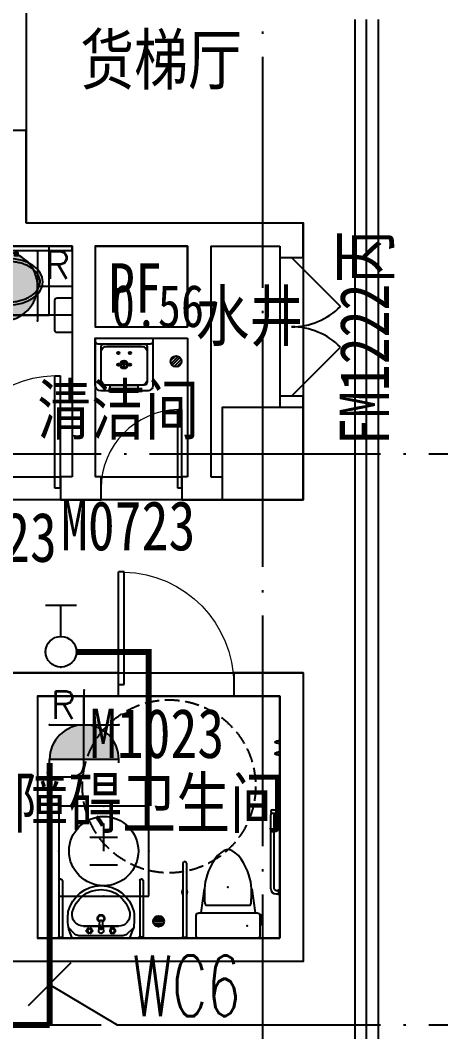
# Model space of a CAD drawing. Extents: x -233336 to 840473, y -28113 to 330904.
# Drawn here: x 102300 to 105943, y 11690 to 20457 of the extents above; entities that cross this region are included whole.
import ezdxf
from ezdxf.enums import TextEntityAlignment as Align
from ezdxf.xclip import XClip

# ---------------------------------------------------------------- set-up
doc = ezdxf.new("R2010")
doc.units = 0
doc.header["$LTSCALE"] = 1000
doc.header["$XCLIPFRAME"] = 2
for name, pattern in [('104-14# 核心筒$0$DASH', [0.35, 0.25, -0.1]), ('104-14# 核心筒$0$DOTE', [2.4200000000000004, 2, -0.2, 0.02, -0.2]), ('DASH', [0.35, 0.25, -0.1])]:
    doc.linetypes.add(name, pattern=pattern)
doc.layers.get('0').update_dxf_attribs({"linetype": 'CONTINUOUS'})
doc.layers.get('Defpoints').update_dxf_attribs({"linetype": 'CONTINUOUS'})
for name, color, linetype in [('104-14# 核心筒$0$02-TEXT_标注', 9, 'CONTINUOUS'), ('104-14# 核心筒$0$02-TEXT_门窗', 9, 'CONTINUOUS'), ('104-14# 核心筒$0$A-C_门', 8, 'CONTINUOUS'), ('104-14# 核心筒$0$A-I_卫-洁具', 8, 'CONTINUOUS'), ('104-14# 核心筒$0$A-TECH_水', 3, 'CONTINUOUS'), ('104-14# 核心筒$0$A-TECH_结构', 8, 'CONTINUOUS'), ('104-14# 核心筒$0$A_AXIS-轴线', 8, '104-14# 核心筒$0$DOTE'), ('104-14# 核心筒$0$A_STR-砌块墙', 7, 'CONTINUOUS'), ('104-14# 核心筒$0$A_STR-砼柱', 8, 'CONTINUOUS'), ('104-14# 核心筒$0$DOOR_FIRE', 8, 'CONTINUOUS'), ('104-14# 核心筒$0$DOOR_FIRE_TEXT', 7, 'CONTINUOUS'), ('CABLETRAY', 130, 'CONTINUOUS'), ('CABLETRAY_DOTE', 160, 'CONTINUOUS'), ('DIM-插座', 80, 'CONTINUOUS'), ('EQUIP-动力', 80, 'CONTINUOUS'), ('EQUIP-插座', 80, 'CONTINUOUS'), ('EQUIP-照明', 80, 'CONTINUOUS'), ('WIRE-动力', 50, 'CONTINUOUS'), ('WIRE-动力控制', 160, 'DASH'), ('WIRE-插座', 160, 'CONTINUOUS'), ('X-104 14#平面$0$02-TEXT_标注', 9, 'CONTINUOUS')]:
    doc.layers.add(name, color=color, linetype=linetype)
doc.layers.add('104-14# 核心筒$0$04-不打印_辅助线', color=8, linetype='CONTINUOUS', plot=False)
doc.styles.add('104-14# 核心筒$0$_TCH_SPACE', font='STXIHEI.TTF', dxfattribs={"width": 0.8, "height": 5})
doc.styles.add('104-14# 核心筒$0$_TCH_WINDOW', font='STXIHEI.TTF', dxfattribs={"width": 0.8, "height": 3.5})
doc.styles.add('104-14# 核心筒$0$Standard', font='STXIHEI.TTF', dxfattribs={"width": 0.8})
doc.styles.add('_TEL_DIM', font='ROMANS2', dxfattribs={"width": 0.8, "height": 3.5, "bigfont": 'HZDF2'})
doc.styles.get("Standard").update_dxf_attribs({"font": 'GBENOR', "bigfont": 'GBCBIG'})
doc.styles.add('X-104 14#平面$0$Standard', font='STXIHEI.TTF', dxfattribs={"width": 0.8})

# ---------------------------------------------------------------- blocks, each defined once
blk = doc.blocks.new('104-14# 核心筒$0$shshj')
for p, q in [((0, 0), (0, 15)), ((0, 15), (30, 10)), ((0, 0), (0, -15)), ((0, -15), (30, -10))]:
    blk.add_line(p, q)
blk.add_circle((30, 0), 10)
blk = doc.blocks.new('104-14# 核心筒$0$hgfd')
at = {"color": 8}
for p, q in [((3.335953806526959e-07, 266.5000000000036), (2.372253220528364e-07, 189.5000000000036)), ((-38.49999971458601, 228.000000048185), (38.50000028541399, 227.9999999518077))]:
    blk.add_line(p, q, dxfattribs=at)
for points in [[(250, -3.504792402964085e-07), (-249.9999999999927, 3.504792402964085e-07), (-249.9999994917889, 406.0000003504792, -0.4142135623732199), (-199.9999994292011, 456.0000002878987), (-119.9999994292084, 456.0000001877597), (-119.9999994166865, 466.000000187767), (120.0000005833208, 465.9999998122548), (120.0000005708062, 455.9999998122548), (200.000000570777, 455.9999997121158, -0.414213562372991), (250.0000005081893, 405.9999996495353)], [(175.000000062566, 49.99999974339516), (-174.9999999374049, 50.00000025659756, -0.4142135623730927), (-199.9999999061183, 75.00000028789145), (-199.9999995230974, 381.0000002878987, -0.414213562373095), (-174.9999994917962, 406.0000002565976), (175.0000005082111, 405.9999997434024, -0.4142135623731322), (200.0000004769245, 380.9999997121085), (200.0000000938744, 74.99999971210127, -0.4142135623730573)], [(250, -3.504792402964085e-07), (-249.9999999999927, 3.504792402964085e-07), (-249.9999999686988, 25.00000035048652, -0.4142135623730971), (-224.9999999373977, 50.00000031918535), (225.0000000625878, 49.99999968082193, -0.4142135623730932), (250.0000000313012, 24.99999964952804)]]:
    blk.add_lwpolyline(points, format="xyb", close=True)
blk.add_lwpolyline([(120.0000005708062, 455.9999998122548), (200.000000570777, 455.9999997121158, -0.414213562373095), (250.0000005081893, 405.9999996495353), (250, -3.504792402964085e-07), (-249.9999999999927, 3.504792402964085e-07), (-249.9999994917889, 406.0000003504792, -0.4142135623730929), (-199.9999994292011, 456.0000002878987), (-119.9999994292084, 456.0000001877597)], format="xyb")
blk.add_lwpolyline([(120.0000005082184, 405.9999998122476), (-119.9999994917889, 406.0000001877524), (-119.9999994166865, 466.000000187767), (120.0000005833208, 465.9999998122548)], close=True)
blk.add_lwpolyline([(150.0000000876389, 69.99999977469633), (-149.9999999123756, 70.00000022531094, -0.4142135623730976), (-199.9999998497879, 120.0000002878915), (-199.9999995543913, 356.0000002878842, -0.414213562373095), (-149.9999994918035, 406.0000002253037), (150.0000005081965, 405.9999997746963, -0.414213562373095), (200.0000004456087, 355.9999997121085), (200.0000001502194, 119.9999997121231, -0.4142135623731096)], format="xyb", close=True, dxfattribs=at)
for centre, radius in [((2.854139893315732e-07, 228.0000000000036), 35), ((-49.99999971457146, 228.0000000625914), 10), ((50.00000028542127, 227.9999999374159), 10), ((-49.99999983975431, 128.0000000625841), 10), ((50.00000016025297, 127.9999999374159), 10)]:
    blk.add_circle(centre, radius)
blk.add_circle((2.854139893315732e-07, 228.0000000000036), 25, dxfattribs=at)
blk = doc.blocks.new('104-14# 核心筒$0$meae')
for p, q in [((-215.039999999979, 0), (-243.7679999999818, 0)), ((-210, 5.039999999979045), (-210, 32.76000000000931)), ((-176.7359999999753, 0), (-204.9599999999627, 0)), ((-99.54815868195146, 8), (21.68149024352897, 14.3899337600451)), ((-99.54815868195146, -7.999999999941792), (-99.54815868195146, 8)), ((21.68149024352897, -14.3899337601033), (21.68149024352897, 14.3899337600451)), ((-210, -32.25599999999395), (-210, -5.039999999979045)), ((-99.54815868195146, -8.000000000058208), (21.68149024352897, -14.3899337601033))]:
    blk.add_line(p, q)
at = {"const_width": 0.8399999999999999}
blk.add_lwpolyline([(-209.5800000000163, -0.1400000000139698, -0.9999999999999999), (-210.4199999999837, -0.1400000000139698, -0.9999999999999999)], format="xyb", close=True, dxfattribs=at)
for points in [[(17.19145484233741, 81.35012003820157), (40, 81.35012003820157), (39.99999999994179, 51.35012003820157), (17.1914548422792, 51.35012003820157)], [(21.68149024352897, 21.35012003820157), (40, 21.35012003820157), (40, -21.35012003820157), (21.68149024352897, -21.35012003820157)], [(17.19145484233741, -81.35012003820157), (40, -81.35012003820157), (39.99999999994179, -51.35012003820157), (17.1914548422792, -51.35012003820157)]]:
    blk.add_lwpolyline(points, close=True)
blk.add_circle((-210, 0), 25.2)
blk.add_ellipse((-210, 0), major_axis=(0, -296.8388870928175), ratio=0.6737661697857759)
at = {"color": 8}
blk.add_open_spline([(-210, -271.838887092832), (-201.6286662275088, -271.838887092832), (-193.2556980797672, -270.8834744876949), (-176.5567826171755, -267.0318226981908), (-168.2292954665609, -264.1331208487391), (-151.7464247078751, -256.3412992825033), (-143.592075161112, -251.4461166422116), (-127.6688291439204, -239.6628589069005), (-119.9016611408442, -232.7743547918508), (-105.0053654383519, -217.100718463771), (-97.87740360945463, -208.3160983382841), (-84.50442564953119, -189.0367220979533), (-78.25994529254967, -178.5426552897552), (-66.86596525227651, -156.1005802754662), (-61.71665413689334, -144.1531549534993), (-52.68240508378949, -119.1104159536771), (-48.79751711455174, -106.0155586157343), (-42.41598126577446, -79.01830609660828), (-39.91934085072717, -65.11628590768669), (-36.39207964838715, -36.86706837144447), (-35.3614577781409, -22.5202054088586), (-34.79793056182098, 6.244822261855006), (-35.26502483320655, 20.66266644134885), (-37.68259151588427, 49.19399507466005), (-39.63306519814068, 63.30715293157846), (-44.95700291811954, 90.86129060061648), (-48.33046480413759, 104.3019146881416), (-56.39392556494568, 130.1611448710319), (-61.0838973345235, 142.5793309712317), (-71.62818411248736, 166.0733063118532), (-77.48238030000357, 177.1485642623738), (-90.15903716551838, 197.6798496269621), (-96.98112566315103, 207.1352148510632), (-111.3602107425686, 224.2113378457143), (-118.9163064261083, 231.8314545630128), (-134.510733252624, 245.1036245926516), (-142.547481424408, 250.7556368449004), (-158.868371842138, 260.0530890176306), (-167.1509793659789, 263.6999722997425), (-183.7976203592261, 269.0257272459567), (-192.162095878215, 270.7072330619558), (-208.8995512870024, 272.153067119536), (-217.2755150526064, 271.9185741905239), (-234.0031495776493, 269.526916392555), (-242.3573442720808, 267.3679324407713), (-258.9526960913208, 261.0731867576833), (-267.1936322519905, 256.9349128940958), (-283.3781850557425, 246.65468100406), (-291.3201072766096, 240.5117016318836), (-306.6623222918133, 226.2813428560039), (-314.0611830068519, 218.1942343084957), (-328.0653621423407, 200.2301868745126), (-334.6699371464783, 190.353927289194), (-346.859358667396, 169.044026111078), (-352.4439172392595, 157.6110181525), (-362.4072642970132, 133.476927122334), (-366.7859668953461, 120.7763437553076), (-374.1964356524404, 94.43610308453208), (-377.2281845823745, 80.79684587812517), (-381.8495765395346, 52.93462008907227), (-383.4392193020904, 38.71199739631265), (-385.1273327118251, 10.0537408667733), (-385.225804392132, -4.381569712015335), (-383.9285565786413, -33.08909023553133), (-382.5328362500295, -47.36097819061251), (-378.2902226594742, -75.36972922243876), (-375.4433290168527, -89.10625087702647), (-368.3874579074909, -115.6863969620317), (-364.1784936326439, -128.529630749661), (-354.5335200406262, -152.9902308470919), (-349.097582319926, -164.6071133053629), (-337.1786070214584, -186.3198765731067), (-330.6958189697471, -196.415140855941), (-316.9037533847149, -214.843760280055), (-309.5951420506462, -223.1764269854757), (-294.4000191528467, -237.9131964488188), (-286.5148495539906, -244.3169298697612), (-270.41386736813, -255.1213227973203), (-262.1997869724291, -259.5227866767091), (-245.6385630253353, -266.3373192788567), (-237.2919559226721, -268.7527736420161), (-222.6272707111784, -271.2949484957498), (-216.3134306632564, -271.838887092832), (-210, -271.838887092832)], degree=3, knots=[0, 0, 0, 0, 0.1541728099079682, 0.1541728099079682, 0.3083456198159364, 0.3083456198159364, 0.4625184297239047, 0.4625184297239047, 0.6166912396318729, 0.6166912396318729, 0.7708640495398411, 0.7708640495398411, 0.9250368594478093, 0.9250368594478093, 1.079209669355778, 1.079209669355778, 1.233382479263746, 1.233382479263746, 1.387555289171714, 1.387555289171714, 1.541728099079682, 1.541728099079682, 1.69590090898765, 1.69590090898765, 1.850073718895619, 1.850073718895619, 2.004246528803587, 2.004246528803587, 2.158419338711555, 2.158419338711555, 2.312592148619523, 2.312592148619523, 2.466764958527492, 2.466764958527492, 2.62093776843546, 2.62093776843546, 2.775110578343428, 2.775110578343428, 2.929283388251396, 2.929283388251396, 3.083456198159364, 3.083456198159364, 3.237629008067333, 3.237629008067333, 3.391801817975301, 3.391801817975301, 3.545974627883269, 3.545974627883269, 3.700147437791237, 3.700147437791237, 3.854320247699206, 3.854320247699206, 4.008493057607174, 4.008493057607174, 4.162665867515142, 4.162665867515142, 4.31683867742311, 4.31683867742311, 4.471011487331078, 4.471011487331078, 4.625184297239047, 4.625184297239047, 4.779357107147015, 4.779357107147015, 4.933529917054983, 4.933529917054983, 5.087702726962951, 5.087702726962951, 5.24187553687092, 5.24187553687092, 5.396048346778888, 5.396048346778888, 5.550221156686856, 5.550221156686856, 5.704393966594824, 5.704393966594824, 5.858566776502792, 5.858566776502792, 6.012739586410761, 6.012739586410761, 6.166912396318729, 6.166912396318729, 6.283185307179586, 6.283185307179586, 6.283185307179586, 6.283185307179586], dxfattribs=at)
at = {"layer": '104-14# 核心筒$0$04-不打印_辅助线'}
blk.add_lwpolyline([(-499.9999999998836, -349.9999999999418), (-499.9999999998836, 350.0000000000582), (100.0000000001164, 350.0000000000582), (100.0000000001164, -349.9999999999418)], close=True, dxfattribs=at)
blk = doc.blocks.new('104-14# 核心筒$0$残疾人洗脸盆')
for p, q in [((-250.3694947081385, 5.963374860584736e-08), (-279.821335846791, -78.53824297699612)), ((-250.3694947081385, 5.963374860584736e-08), (250.3694947082549, 5.957554094493389e-08)), ((250.3694947082549, 5.957554094493389e-08), (279.8213358469075, -78.53824297708343)), ((-375.000000089407, -10.00000286102295), (-375.0000003278255, -9.775161743164062e-06)), ((-375.000000089407, -10.00000286102295), (-324.999999910593, -10.00000077486038)), ((-364.9999721944332, -500.0007357597351), (-365.0000001490116, -10.00000250339508)), ((-334.9999723136425, -500.0016629695892), (-334.9999997913837, -10.00000125169754)), ((-324.999999910593, -10.00000077486038), (-325.0000004470348, -7.748603820800781e-07)), ((-226.6628508922877, -37.45166452028207), (-282.5865114113549, -94.23949161371274)), ((188.9289029218489, -22.53490066135419), (-191.0374871486565, -22.53490066129598)), ((223.1441430889536, -36.07509621451027), (281.1944581537973, -90.55167670789524)), ((324.9999999107094, -10.00000077486038), (325.0000004471513, -7.748603820800781e-07)), ((375.0000000895234, -10.00000286102295), (324.9999999107094, -10.00000077486038)), ((334.9999723137589, -500.0016629695892), (334.9999997915002, -10.00000125169754)), ((364.9999721945496, -500.0007357597351), (365.000000149128, -10.00000250339508)), ((375.0000000895234, -10.00000286102295), (375.000000327942, -9.775161743164062e-06)), ((-151.1375109386863, -105.2484919499548), (-17.57351148093585, -105.248491950013)), ((-15.46037506544963, -105.248491950013), (-151.1375109386863, -105.2484919499548)), ((15.46037506498396, -105.248491950013), (150.7582734408788, -105.248491950013)), ((150.7582734408788, -105.248491950013), (15.742684415658, -105.248491950013))]:
    blk.add_line(p, q)
at = {"color": 8}
for points in [[(-107.9173216939671, -88.71320337589714), (-104.0954300422454, -85.4268261876714, 0.09925870585575888), (-95.90456995554268, -85.4268261876714), (-92.08267830405384, -88.71320337592624, 0.1010205144336436), (-83.42242426623125, -83.71320337595535), (-84.35756457189564, -78.76015952092712, 0.09925870585575843), (-80.26213452860247, -71.66666660713963), (-75.50510257121641, -69.99999994042446, 0.1010205144336439), (-75.50510257121641, -59.99999994042446), (-80.26213452848606, -58.33333327362197, 0.09925870585575902), (-84.35756457177922, -51.23984035968897), (-83.42242426623125, -46.28679650489357, 0.1010205144336439), (-92.08267830393743, -41.28679650489357), (-95.9045699556591, -44.57317369311932, 0.09925870585575877), (-104.0954300422454, -44.57317369317752), (-107.9173216939671, -41.28679650486447, 0.1010205144336438), (-116.5775757319061, -46.28679650492268), (-115.6424354262417, -51.23984035965987, 0.09925870585575888), (-119.7378654696513, -58.33333327368018), (-124.4948974269209, -59.99999994042446, 0.1010205144336438), (-124.4948974268045, -69.99999994039536), (-119.7378654695349, -71.66666660716874, 0.09925870585575888), (-115.6424354262417, -78.76015952115995), (-116.5775757320225, -83.71320337589714, 0.1010205144336439)], [(107.9173216959462, -88.71320337595535), (104.0954300442245, -85.4268261876714, -0.09925870585575888), (95.90456995763816, -85.4268261876714), (92.0826783060329, -88.71320337595535, -0.1010205144336436), (83.4224242682103, -83.71320337595535), (84.3575645738747, -78.76015952092712, -0.09925870585575843), (80.26213453046512, -71.66666660719784), (75.50510257319547, -69.99999994042446, -0.1010205144336439), (75.50510257331189, -59.99999994042446), (80.26213453058153, -58.33333327368018, -0.09925870585575902), (84.3575645738747, -51.23984035968897), (83.4224242682103, -46.28679650489357, -0.1010205144336439), (92.0826783060329, -41.28679650492268), (95.90456995752174, -44.57317369314842, -0.09925870585575877), (104.0954300443409, -44.57317369317752), (107.9173216959462, -41.28679650489357, -0.1010205144336438), (116.5775757340016, -46.28679650489357), (115.6424354282208, -51.23984035971807, -0.09925870585575888), (119.7378654715139, -58.33333327368018), (124.4948974289, -59.99999994045356, -0.1010205144336438), (124.4948974287836, -69.99999994042446), (119.7378654716304, -71.66666660716874, -0.09925870585575888), (115.6424354282208, -78.76015952115995), (116.5775757340016, -83.71320337592624, -0.1010205144336439)]]:
    blk.add_lwpolyline(points, format="xyb", close=True, dxfattribs=at)
blk.add_lwpolyline([(-20.00000000023283, -61.80376527601038), (-10.93632519524544, -148.5441634844174, 0.3840377591063864), (-0.9904750230489299, -157.5049020389852), (0.9904750225832686, -157.5049020389852, 0.3840377591063865), (10.93632519477978, -148.5441634844174), (19.99999999976717, -61.80376527601038, 0.9999999999998179)], format="xyb", close=True)
blk.add_lwpolyline([(4.499999999767169, -109.3037652760104), (-4.500000000232831, -109.3037652759813), (-4.500000000116415, -79.30376527601038), (4.499999999767169, -79.30376527601038)], close=True)
for centre in [(-99.99999999906868, -64.99999994039536, 6.17052352185754e-07), (100.0000000009313, -64.99999994040991, 6.17052352185754e-07)]:
    blk.add_circle(centre, 16.6666666666665)
for centre, radius, start, end in [((171.1100392743247, -166.0467051142332), 459.3439191007008, 169.0175971483488, 188.1749601966289), ((-191.0374871487729, -72.53490066131053), 50, 90.0000000066701, 135.4392819926412), ((188.9289029217325, -72.53490066135419), 50, 46.81904162607925, 90.0000000066701), ((-171.1100392747903, -166.0467051142332), 459.3439191007008, 351.8250398033711, 10.98240285165116), ((-151.1375109388027, -205.2484919499402), 100, 90.0000000066701, 190.560233084289), ((-2.328306436538696e-10, -172.4645476159494, 6.169127397233698e-07), 31.60961419936899, 111.3597083009184, 68.64029169908157), ((150.7582734408788, -205.2484919499693), 100, 349.4397669130993, 90.0000000066701), ((-0.1896187487291172, -166.6839508821577), 290.6643868932777, 192.8573202170934, 347.1426797760326), ((-0.1896187487291172, -166.6839508821577), 255.6643868932777, 192.8573202170934, 347.1426797760326), ((-349.9999721944332, -500.0000101923943), 14.99999998312334, 180.0000034150946, 3.415094585006371e-06), ((349.9999721945496, -500.0000101923943), 14.99999998312334, 179.9999965849054, 359.9999965849054)]:
    blk.add_arc(centre, radius, start, end)
at = {"color": 8, "lineweight": 13}
blk.add_arc((-2.328306436538696e-10, -172.4645476159494, 6.169127397233698e-07), 22.97515901426823, 117.3868633509965, 62.61313664900355, dxfattribs=at)
blk = doc.blocks.new('104-14# 核心筒$0$残疾人扶手1')
for p, q in [((-700, -9.99999475479126), (-700.0000001192093, 5.424022674560547e-06)), ((-1.788139343261719e-07, -10), (0, 0)), ((-750.0000001192093, -9.999994456768036), (-750, -1.549720764160156e-06)), ((-750.0000001192093, -9.999994456768036), (-700, -9.99999475479126)), ((-740, -65.00071978569031), (-740.0000000596046, -9.99999463558197)), ((-710.0000001192093, -65.00164842605591), (-710.0000000596046, -9.999994695186615)), ((-54.99999988079071, -50.00000697374344), (-695.0000002384186, -49.99999493360519)), ((-54.99999988079071, -80.00000703334808), (-695.0000002384186, -79.9999949336052)), ((-50, -9.999999940395355), (-50, -1.192092895507812e-07)), ((-1.788139343261719e-07, -10), (-50, -9.999999940395355)), ((-40.00000005960464, -35.00000029802322), (-40, -10.00000005960464)), ((-10.00000005960464, -35.00000041723251), (-10, -10.00000005960464))]:
    blk.add_line(p, q)
for centre, radius, start, end in [((-725, -64.9999949336052), 14.99999998312334, 180, 0), ((-695, -34.99999493360519), 45.00000000000363, 244.4712198360607, 270), ((-695, -34.99999493360519), 15, 180, 270), ((-55, -35.00000023841858), 15, 270, 0), ((-55, -35.00000023841858), 45.00000000000363, 270, 0)]:
    blk.add_arc(centre, radius, start, end)
blk = doc.blocks.new('104-14# 核心筒$0$残疾人扶手2')
for p, q in [((-10.00000113248825, -49.99999988079071), (-10.00000011920929, 3.576278686523438e-07)), ((-10.00000011920929, 3.576278686523438e-07), (-5.960464477539062e-08, 0)), ((-650.0016621351242, -9.999985933303833), (-10.00000029802322, -9.999999582767487)), ((-650.0007342100143, -39.99998587369919), (-10.00000101327896, -39.99999994039536)), ((-10.00000113248825, -49.99999988079071), (-8.046627044677734e-06, -49.99999994039536))]:
    blk.add_line(p, q)
for centre, radius, start, end in [((-400.0000005364418, -24.99999982118607, -9.52677845565972e-09), 25, 36.86992769834287, 143.1300702524336), ((-650.0000090003014, -24.99998587369919), 14.99999998312334, 90, 270), ((-400.0000005364418, -24.99999982118607, -9.52677845565972e-09), 25, 216.8698662268071, 323.1301310407838)]:
    blk.add_arc(centre, radius, start, end)
blk = doc.blocks.new('104-14# 核心筒$0$$DorLib2D$00000116')
at = {"color": 0}
for p, q in [((-0.4999999999999929, 7.105427357601002e-15), (-0.146446609406766, 0.353553390593234)), ((0.5000000000000071, 7.105427357601002e-15), (0.1464466094067731, 0.353553390593234))]:
    blk.add_line(p, q, dxfattribs=at)
for centre, radius, start, end in [((-0.4999999999984652, 4.831690603168681e-13), 0.4999999999984674, 0, 45), ((0.4999999999977511, 9.059419880941277e-13), 0.4999999999976598, 135, 180)]:
    blk.add_arc(centre, radius, start, end, dxfattribs=at)
blk = doc.blocks.new('104-14# 核心筒$0$$DorLib2D$00000001')
for p, q in [((0.45, 0.9750000000000001), (0.5000000000000002, 0.9750000000000001)), ((0.45, 0), (0.45, 0.9750000000000001)), ((0.5, 0), (0.5, 0.9750000000000001)), ((0.5, 0), (0.45, 0))]:
    blk.add_line(p, q)
at = {"lineweight": 13}
blk.add_arc((0.475, 0), 0.975, 91.4692835813538, 180, dxfattribs=at)
blk = doc.blocks.new('_FZHK')
blk.add_lwpolyline([(-0.5, -0.5), (0.5, -0.5), (0.5, 0.5), (-0.5, 0.5)], close=True)
blk = doc.blocks.new('104-14# 核心筒$0$$lvtry$00000206')
at = {"color": 0}
for points in [[(-253.1586206892098, -220.1379310350967, -0.4142135623730712), (-275.1724137927231, -198.1241379316962), (-275.1724137931524, -22.01379310411357, -0.4142135623730969), (-253.1586206897482, -6.075424607843161e-10), (253.1586206897482, 6.075424607843161e-10, -0.4142135623730968), (275.1724137932615, -22.01379310279299), (275.1724137936544, -198.1241379304192, -0.4142135623730948), (253.1586206902648, -220.1379310339253)], [(180.5908272124798, -286.179310344447), (-180.5908272111119, -286.1793103453274, 0.3921902063767687), (-200.5334385187525, -304.6652911147285), (-202.1296318132227, -325.6902964781257), (-204.2054575938018, -363.4733775595741), (-204.9042146639986, -397.5510874802058), (-204.0042523218945, -428.9968104800464), (-201.2839198656002, -458.883930799173), (-196.5215665931319, -488.2858326775895), (-189.495541802542, -518.275900355311), (-179.9841947919194, -549.9275180723926), (-167.7896566277923, -583.8818833277764), (-152.8091854504164, -619.0514466564127), (-134.9638211685742, -653.9164718520988), (-114.1746036909681, -686.9572227086828), (-90.36257292639493, -716.653963019995), (-63.44876878356445, -741.4869565798836), (-33.35423117123719, -759.936467182215), (-12.05916211973818, -766.6697659728925, 0.1543297930855512), (12.05916212357988, -766.6697659728416), (33.35423117486789, -759.9364671820731), (63.44876878710056, -741.4869565795852), (90.36257292980008, -716.6539630195839), (114.1746036942495, -686.9572227081408), (134.963821171681, -653.9164718514439), (152.8091854533559, -619.0514466556924), (167.7896566305571, -583.8818833269979), (179.9841947945533, -549.927518071534), (189.4955418050085, -518.2759003543979), (196.5215665954311, -488.2858326766291), (201.2839198677902, -458.8839307982053), (204.004252323939, -428.9968104790823), (204.9042146658903, -397.5510874792344), (204.2054575955044, -363.4733775586028), (202.1296318147797, -325.6902964771652), (200.5334385202004, -304.6652911137498, 0.3921902063767083)]]:
    blk.add_lwpolyline(points, format="xyb", close=True, dxfattribs=at)
blk.add_lwpolyline([(-275.1724137929123, -120.4601474443079), (-297.2474527990416, -120.4601474443079), (-297.2474527990416, -199.7591355655677), (-275.1724137929123, -199.7591355655677)], close=True, dxfattribs=at)
for points in [[(-205.4944709448246, -428.0882621399942), (-234.9732713215199, -220.137931035053)], [(205.4944709468618, -428.0882621390156), (234.973271322553, -220.1379310339689)]]:
    blk.add_lwpolyline(points, dxfattribs=at)
for p in [(-166.096340773991, -109.4306979113826), (0.893957551845233, -443.133884867515)]:
    blk.add_point(p, dxfattribs=at)
blk = doc.blocks.new('104-14# 核心筒$0$$TwtSys$00000141')
for p, q in [((-94.19606303561523, 7.672111694559135), (-10.08309029082739, 91.78508443935061)), ((-94.19606303561523, 7.672111694559135), (-10.08309029082739, 91.78508443935061)), ((-87.21916889109707, -35.05448014085778), (35.05448014085778, 87.21916889110071)), ((-87.21916889109707, -35.05448014085778), (35.05448014085778, 87.21916889110071)), ((-66.46803743153214, -66.46803743153941), (66.46803743153214, 66.46803743153214)), ((-66.46803743153214, -66.46803743153578), (66.46803743153214, 66.46803743153214)), ((-32.35611368903483, -87.061266563549), (87.58274635417911, 32.87759347966494)), ((-32.35611368903483, -87.061266563549), (87.58274635417911, 32.87759347966858)), ((11.43110768805855, -92.25951895252001), (92.2594807012465, -11.43114593933933)), ((11.43110768805855, -92.25951895252001), (92.2594807012465, -11.43114593933933))]:
    blk.add_line(p, q)
blk.add_circle((0, 0), 94)
blk.add_circle((0, 0), 94)
blk = doc.blocks.new('104-14# 核心筒')
blk.add_lwpolyline([(103749.9999999998, 18500.00020159484), (102949.9999999999, 18500.00020159484), (102949.9999999999, 17800.00020197267), (103749.9999999998, 17800.00020197267)], close=True)
at = {"layer": '104-14# 核心筒$0$04-不打印_辅助线'}
blk.add_lwpolyline([(104549.9999999999, 12500.00000004761), (104549.9999999999, 14600.00000004761), (102449.9999999999, 14600.00000004761), (102449.9999999999, 12500.00000004761)], close=True, dxfattribs=at)
at = {"layer": '104-14# 核心筒$0$A-C_门'}
for p, q in [((101649.9999999996, 16499.99999999581), (102649.9999999996, 16499.99999999581)), ((103000, 16499.99999999581), (103700, 16499.99999999581)), ((103149.9999999999, 14599.99999999579), (104149.9999999999, 14599.99999999576))]:
    blk.add_line(p, q, dxfattribs=at)
at = {"layer": '104-14# 核心筒$0$A-I_卫-洁具', "ltscale": 0.1}
for points in [[(99550.00029706035, 18500.00020159339), (102750, 18500.00020159467), (102750, 17900.00020159467), (99550.00029706035, 17900.00020159339)], [(99550.00029706059, 18460.00020159528), (102750.0000000004, 18460.00020159534), (102750.0000000004, 18500.00020159534), (99550.00029706059, 18500.00020159528)]]:
    blk.add_lwpolyline(points, close=True, dxfattribs=at)
for points in [[(102750, 18050.00020159467), (102750, 17750.00020159467), (102620, 17750.00020159467, -0.414213562373095), (102600, 17770.00020159467), (102600, 18030.00020159467, -0.414213562373095), (102620, 18050.00020159467)], [(102450, 14600.00000004767), (102450, 13900.00000004767), (102750, 13900.00000004767, 0.414213562373095), (102850, 14000.00000004767), (102850, 14600.00000004767)]]:
    blk.add_lwpolyline(points, format="xyb", close=True, dxfattribs=at)
at = {"layer": '104-14# 核心筒$0$A-I_卫-洁具', "linetype": '104-14# 核心筒$0$DASH', "ltscale": 0.5}
blk.add_circle((103588.9127797395, 13816.86180022283), 750, dxfattribs=at)
at = {"layer": '104-14# 核心筒$0$A-TECH_结构'}
blk.add_lwpolyline([(102949.9999999999, 17800.00020197255), (103749.9999999998, 17800.00020197255), (103749.9999999998, 18500.00020159484), (102949.9999999999, 18500.00020159484)], close=True, dxfattribs=at)
at = {"layer": '104-14# 核心筒$0$A_AXIS-轴线'}
for p, q in [((104400, 54018.37846733601), (104400, -8545.12396972545)), ((-24838.9698462474, 16700), (120259.921909796, 16700)), ((-24838.9698462474, 11750), (120259.921909796, 11750))]:
    blk.add_line(p, q, dxfattribs=at)
at = {"layer": '104-14# 核心筒$0$A_STR-砌块墙'}
for p, q in [((102350.0000000002, 19500.00020159475), (102150.0000000001, 19500.00020159476)), ((102350.0000000002, 18700.00020159493), (102350.0000000002, 19500.00020159475)), ((102350.0000000002, 18700.00020159493), (102849.9999999999, 18700.00020159484)), ((102849.9999999999, 18700.00020159484), (103848.5188471715, 18700.00020159478)), ((103848.5188471715, 18700.00020159478), (104750, 18700.00020159485)), ((104750.0000000001, 18400.00020159453), (104750, 18700.00020159485)), ((102250.0000000002, 18500.00020159484), (102750, 18500.00020159486)), ((102750, 18500.00020159486), (102749.9999999999, 17750.00020197267)), ((102950, 18500.00020159473), (102950, 17800.0002019725)), ((102950, 18500.00020159473), (103750.0000000001, 18500.00020159469)), ((103750.0000000001, 18500.00020159469), (103750.0000000001, 17800.0002019725)), ((103950.0000000001, 18500.00020159475), (103950, 17750.00020197267)), ((103950.0000000001, 18500.00020159475), (104550, 18500.00020159475)), ((104550, 18500.00020159475), (104549.9999999999, 18400.00020159453)), ((104549.9999999999, 18400.00020159453), (104750.0000000001, 18400.00020159453)), ((102950, 17800.0002019725), (103750.0000000001, 17800.0002019725)), ((102749.9999999999, 17750.00020197267), (102750, 16499.99999999578)), ((103950, 17750.00020197267), (103950, 16499.99999999582)), ((102950, 17700.00020197266), (103749.9999999999, 17700.00020197266)), ((102950, 17700.00020197266), (102950, 16499.9999999957)), ((103749.9999999999, 17700.00020197266), (103749.9999999999, 16499.9999999957)), ((104750.0000000001, 17200.00020159453), (104549.9999999999, 17200.00020159453)), ((104549.9999999999, 17200.00020159453), (104549.9999999997, 17100)), ((104750.0000000002, 17100), (104750.0000000001, 17200.00020159453)), ((102750, 16499.99999999578), (102649.9999999997, 16499.99999999581)), ((102649.9999999997, 16499.99999999581), (102649.9999999997, 16299.99999999586)), ((103000.0000000003, 16499.99999999555), (102950, 16499.9999999957)), ((103000.0000000003, 16299.99999999595), (103000.0000000003, 16499.99999999555)), ((103749.9999999999, 16499.9999999957), (103700, 16499.99999999555)), ((103700, 16499.99999999555), (103700, 16299.99999999595)), ((103950, 16499.99999999582), (104050, 16499.99999999602)), ((102649.9999999997, 16299.99999999586), (102849.9999999999, 16299.99999999581)), ((102849.9999999999, 16299.99999999581), (103000.0000000003, 16299.99999999595)), ((103700, 16299.99999999595), (103850, 16299.99999999581)), ((103850, 16299.99999999581), (104050, 16299.9999999959)), ((102349.9999999999, 14799.99999999581), (101250.0000000008, 14799.99999999582)), ((103149.9999999999, 14799.99999999574), (102349.9999999999, 14799.99999999581)), ((103149.9999999999, 14599.99999999573), (103149.9999999999, 14799.99999999574)), ((104750, 14799.99999999567), (104149.9999999999, 14799.99999999568)), ((104149.9999999999, 14799.99999999568), (104149.9999999999, 14599.9999999957)), ((104750, 14799.99999999567), (104750, 12300.00000004648)), ((102449.9999999999, 14599.99999999573), (102449.9999999999, 12500.00000006114)), ((102449.9999999999, 14599.99999999573), (103149.9999999999, 14599.99999999573)), ((104149.9999999999, 14599.9999999957), (104550, 14599.99999999568)), ((104550, 14599.99999999568), (104550, 12500.00000004775)), ((104550, 12500.00000004775), (102449.9999999999, 12500.00000006114)), ((102349.9999999992, 12300.00000006182), (99100.00000000198, 12300.00000008242)), ((104750, 12300.00000004648), (102349.9999999992, 12300.00000006182))]:
    blk.add_line(p, q, dxfattribs=at)
at = {"layer": '104-14# 核心筒$0$DOOR_FIRE'}
for p, q in [((104550, 18400.00020159461), (104550, 17200.00020159461)), ((104750, 18400.00020159461), (104750, 17200.00020159461))]:
    blk.add_line(p, q, dxfattribs=at)
at = {"layer": '104-14# 核心筒$0$A-C_门'}
ref = blk.add_blockref('104-14# 核心筒$0$$DorLib2D$00000001', (102149.9999999996, 16399.99999999581), dxfattribs=dict(at, xscale=1000, yscale=1000, zscale=200))
ref.add_attrib('A', 'M1023', (101452.5982532748, 15762.49999999581), dxfattribs={"layer": '104-14# 核心筒$0$02-TEXT_门窗', "height": 428.1386462882095, "style": '104-14# 核心筒$0$_TCH_WINDOW', "width": 0.8})
ref = blk.add_blockref('104-14# 核心筒$0$$DorLib2D$00000001', (103350, 16399.99999999581), dxfattribs=dict(at, xscale=700, yscale=700, zscale=200))
ref.add_attrib('A', 'M0723', (102652.5982532751, 15862.49999999593), dxfattribs={"layer": '104-14# 核心筒$0$02-TEXT_门窗', "height": 428.1386462882095, "style": '104-14# 核心筒$0$_TCH_WINDOW', "width": 0.8})
ref = blk.add_blockref('104-14# 核心筒$0$$DorLib2D$00000001', (103649.9999999999, 14699.99999999578), dxfattribs=dict(at, xscale=-1000, yscale=1000, zscale=200, rotation=359.9999999999986))
ref.add_attrib('A', 'M1023', (102902.598253275, 14062.49999999574), dxfattribs={"layer": '104-14# 核心筒$0$02-TEXT_门窗', "height": 428.1386462882095, "style": '104-14# 核心筒$0$_TCH_WINDOW', "width": 0.8})
at = {"layer": '104-14# 核心筒$0$A-I_卫-洁具', "ltscale": 0.1, "xscale": -1, "rotation": 270}
blk.add_blockref('104-14# 核心筒$0$meae', (102200.0001485301, 18400.0002015935), dxfattribs=at)
at = {"layer": '104-14# 核心筒$0$A-I_卫-洁具', "ltscale": 0.1}
for name, p, rotation in [('104-14# 核心筒$0$hgfd', (103199.9999999999, 17700.00020159472), 179.9999999936967), ('104-14# 核心筒$0$shshj', (104549.9999999999, 14200.00000006601), 180), ('104-14# 核心筒$0$shshj', (104550, 14200.00000006601), 180), ('104-14# 核心筒$0$shshj', (104549.9999999999, 14100.00000006601), 180), ('104-14# 核心筒$0$shshj', (104550, 14100.00000006601), 180), ('104-14# 核心筒$0$残疾人扶手1', (104550.0000001173, 12874.99999991956), 270), ('104-14# 核心筒$0$残疾人扶手2', (103749.4999999729, 12499.99999997963), 270)]:
    blk.add_blockref(name, p, dxfattribs=dict(at, rotation=rotation))
at = {"layer": '104-14# 核心筒$0$A-I_卫-洁具', "rotation": 179.9999999996357}
blk.add_blockref('104-14# 核心筒$0$$lvtry$00000206', (104100.0000000001, 12500.00000005041), dxfattribs=at)
at = {"layer": '104-14# 核心筒$0$A-I_卫-洁具', "ltscale": 0.1, "extrusion": (1.71192553359861e-26, 3.221750197501162e-17, -1), "zscale": -1, "rotation": 180}
blk.add_blockref('104-14# 核心筒$0$残疾人洗脸盆', (-102999.9999999497, 12500.00000002555), dxfattribs=at)
at = {"layer": '104-14# 核心筒$0$A-TECH_水', "xscale": 0.5, "yscale": 0.5, "zscale": 0.5}
blk.add_blockref('104-14# 核心筒$0$$TwtSys$00000141', (103649.9999999999, 17500.00020197267), dxfattribs=at)
at = {"layer": '104-14# 核心筒$0$A-TECH_水', "xscale": 0.5, "yscale": 0.5, "zscale": 0.5, "rotation": 315}
blk.add_blockref('104-14# 核心筒$0$$TwtSys$00000141', (103499.0095249266, 12647.50490206454), dxfattribs=at)
at = {"layer": '104-14# 核心筒$0$A_STR-砼柱', "xscale": 700, "yscale": 800, "zscale": 800}
blk.add_blockref('_FZHK', (104400, 16700.00000000006), dxfattribs=at)
at = {"layer": '104-14# 核心筒$0$DOOR_FIRE'}
ref = blk.add_blockref('104-14# 核心筒$0$$DorLib2D$00000116', (104650, 17800.00020159461), dxfattribs=dict(at, xscale=1200, yscale=1200, zscale=200, rotation=270))
ref.add_attrib('A', 'FM1222丙', (105495.6227988936, 16775.90631513178), dxfattribs={"layer": '104-14# 核心筒$0$DOOR_FIRE_TEXT', "height": 428.1386462882095, "rotation": 90, "style": '104-14# 核心筒$0$_TCH_WINDOW', "width": 0.8})
at = {"layer": '104-14# 核心筒$0$02-TEXT_标注', "style": '104-14# 核心筒$0$Standard', "width": 0.8}
for s, p in [('PF', (103060.2213365459, 17922.96387286042)), ('水井', (103817.7763305385, 17680.05294418242)), ('清洁间', (102448.6380739579, 16867.75182346188)), ('无障碍卫生间', (101781.9228088226, 13459.50952578866))]:
    blk.add_text(s, height=428.1386462882095, dxfattribs=at).set_placement(p)
at = {"layer": '104-14# 核心筒$0$04-不打印_辅助线', "style": '104-14# 核心筒$0$_TCH_SPACE', "width": 0.8}
blk.add_text('0.56', height=366.9759825327511, dxfattribs=at).set_placement((103093.0843257474, 17797.65225293342))
blk = doc.blocks.new('X-104 14#平面')
at = {"layer": 'Defpoints', "color": 1}
blk.add_lwpolyline([(116600.2008833421, 11899.99999999416), (107450.0000008998, 11900.00000004436), (107449.9999991002, 21300.00003060645), (102349.9999982009, 21300.00014486356), (102350.0000000002, 18700.00020159483), (104750, 18700.00020159473), (104750, 16300.00000000006), (100150.000000001, 16299.9999999958), (100150.000000001, 14799.99999999591), (104750, 14799.99999999567), (104750, 12300.00000004648), (97418.77665843056, 12300.00000009316), (77552.85146902825, 32183.48183699619), (74724.424344282, 29355.05471225003), (86750.0000000005, 17329.47905653155), (86749.99999999996, 10199.99999999999), (93750, 10199.99999999987), (93749.99999999999, 7899.999999999924), (95049.99999999962, 7899.999999999923), (95049.99999999996, 8100.000000000058), (100667.1916580149, 8100.000000000037), (110242.7258179141, 1395.501851236545), (116600.2008833427, 10475.03981062672)], close=True, dxfattribs=at)
ref = blk.add_blockref('104-14# 核心筒', (0, 0))
XClip(ref).set_block_clipping_path([(-38664.36238214614, -25499.99999999997), (139216.5485069363, 330900)])
at = {"layer": 'X-104 14#平面$0$02-TEXT_标注', "style": 'X-104 14#平面$0$Standard', "width": 0.8}
blk.add_text('货梯厅', height=428.1386462882095, dxfattribs=at).set_placement((102819.1534408729, 19901.6722654225))
blk = doc.blocks.new('$equip$00001344')
for p, q in [((0.6500000000014552, 0.6500000000014552), (-0.6500000000014552, 0.6500000000014552)), ((-0.6500000000014552, 0.6500000000014552), (-0.6500000000014552, -0.6500000000014552)), ((0.6500000000014552, -0.6500000000014552), (0.6500000000014552, 0.6500000000014552)), ((0, 0), (0, 0.4000000000014552)), ((-0.2000000000007276, 0.2000000000007276), (0.2000000000007276, 0.2000000000007276)), ((-0.2000000000007276, -0.2000000000007276), (0.2000000000007276, -0.2000000000007276)), ((-0.6500000000014552, -0.6500000000014552), (0.6500000000014552, -0.6500000000014552))]:
    blk.add_line(p, q)
blk.add_circle((0, 0), 0.5)
for p in [(0, 0.6500000000014552), (-0.6500000000014552, 0), (0.6500000000014552, 0), (0, -0.6500000000014552)]:
    blk.add_point(p)
at = {"flags": 9}
blk.add_attdef('A', (0, 0), '', height=2e-05, dxfattribs=at)
blk = doc.blocks.new('$equip$00001764')
for p, q in [((-0.5, 1.049999999999272), (-0.5, 1)), ((0.5, 1.049999999999272), (0.5, 1)), ((-0.5, 1), (0.5, 1)), ((0.5, 0.5), (-0.5, 0.5)), ((0, 0.5), (0, 0))]:
    blk.add_line(p, q)
blk.add_arc((0, 1), 0.500000000000025, 180, 0)
for p in [(-0.5, 0.5), (0.5, 0.5), (0, 0)]:
    blk.add_point(p)
for points in [[(0.4330127018911298, 0.75), (-0.4330127018911298, 0.75), (0.5, 1), (-0.5, 1)], [(0.25, 0.5669872981052322), (-0.25, 0.5669872981052322), (0.4330127018911298, 0.75), (-0.4330127018911298, 0.75)], [(0, 0.5), (0, 0.5), (0.25, 0.5669872981052322), (-0.25, 0.5669872981052322)]]:
    blk.add_solid(points)
at = {"color": 7, "style": '_TEL_DIM'}
blk.add_attdef('$TEXT$', text='', height=0.4, dxfattribs=at).set_placement((0.3030595533709857, 0.2110205339395179), align=Align.MIDDLE_CENTER)
at = {"color": 7, "style": '_TEL_DIM', "flags": 1}
blk.add_attdef('A', text='', height=2e-05, dxfattribs=at).set_placement((0, 0), align=Align.MIDDLE_CENTER)
blk = doc.blocks.new('$equip$00002672')
for p, q in [((0.2222222222226264, 0.8888888888905058), (-0.2222222222226264, 0.8888888888905058)), ((0, 0.4444444444452529), (0, 0.8888888888905058))]:
    blk.add_line(p, q)
blk.add_circle((0, 0.2222222222226264), 0.2222222222222)
for p in [(0, 0.8888888888905058), (-0.2222222222226264, 0.2222222222226264), (0.2222222222226264, 0.2222222222226264), (0, 0)]:
    blk.add_point(p)
at = {"color": 7, "style": '_TEL_DIM', "flags": 1}
for tag in ['REMARK', 'A']:
    blk.add_attdef(tag, text='', height=2e-05, dxfattribs=at).set_placement((0, 0), align=Align.MIDDLE_CENTER)

msp = doc.modelspace()

# ---------------------------------------------------------------- linework, layer by layer
at = {"layer": 'CABLETRAY'}
for p, q in [((105200.7280141282, 11212.06758904178), (105200.7280141282, 20463.3054370913)), ((105400.7280141282, 20463.3054370913), (105400.7280141282, 11212.06758904178))]:
    msp.add_line(p, q, dxfattribs=at)
at = {"layer": 'CABLETRAY_DOTE'}
msp.add_line((105300.7280141282, 11212.06758904178), (105300.7280141282, 20463.3054370913), dxfattribs=at)
at = {"layer": 'DIM-插座', "color": 80}
msp.add_line((102739.6750002355, 12286.54604351258), (102368.4439401125, 11915.31498338964), dxfattribs=at)
for points in [[(102554.059470174, 12100.93051345111), (103140.5809551217, 11750)], [(103140.5809551217, 11750), (104098.2533689148, 11750)]]:
    msp.add_lwpolyline(points, dxfattribs=at)
at = {"layer": 'WIRE-动力', "color": 50, "const_width": 52.5}
msp.add_lwpolyline([(96358.20988143561, 11750), (102554.059470174, 11750)], dxfattribs=at)
at = {"layer": 'WIRE-动力控制', "color": 160, "const_width": 52.5}
msp.add_lwpolyline([(103413.3262855986, 13645.89969487826), (103413.3262855986, 14981.72008344729), (102786.3395150407, 14981.72008344729)], dxfattribs=at)
at = {"layer": 'WIRE-插座', "color": 160, "const_width": 52.5}
msp.add_lwpolyline([(102554.059470174, 14019.99999999884), (102554.059470174, 11750)], dxfattribs=at)

# ---------------------------------------------------------------- block references
msp.add_blockref('X-104 14#平面', (0, 0))
at = {"layer": 'EQUIP-动力', "color": 80, "xscale": 600, "yscale": 600, "zscale": 600}
msp.add_blockref('$equip$00001344', (103023.3262855977, 13255.89969487739), dxfattribs=at)
at = {"layer": 'EQUIP-插座'}
ref = msp.add_blockref('$equip$00001764', (102750.000000001, 18152.36416923109), dxfattribs=dict(at, xscale=600, yscale=600, zscale=600, rotation=90))
ref.add_attrib('$TEXT$', 'R', dxfattribs={"layer": '0', "color": 7, "height": 240, "style": '_TEL_DIM'}).set_placement((102623.3876796373, 18334.19990125368), align=Align.MIDDLE_CENTER)
ref = msp.add_blockref('$equip$00001764', (102854.059470174, 14649.9999999984), dxfattribs=dict(at, xscale=600, yscale=600, zscale=600, rotation=180))
ref.add_attrib('$TEXT$', 'R', dxfattribs={"layer": '0', "color": 7, "height": 240, "style": '_TEL_DIM'}).set_placement((102672.2237381514, 14523.3876796347), align=Align.MIDDLE_CENTER)
at = {"layer": 'EQUIP-照明', "color": 80, "xscale": 600, "yscale": 600, "zscale": 600}
msp.add_blockref('$equip$00002672', (102653.0159417215, 14849.99999999543), dxfattribs=at)

# ---------------------------------------------------------------- texts
at = {"layer": 'DIM-插座', "color": 7, "style": '_TEL_DIM', "width": 0.6400000000000001}
msp.add_text('WC6', height=525, dxfattribs=at).set_placement((103271.8309551217, 11825))

doc.saveas('drawing.dxf')
